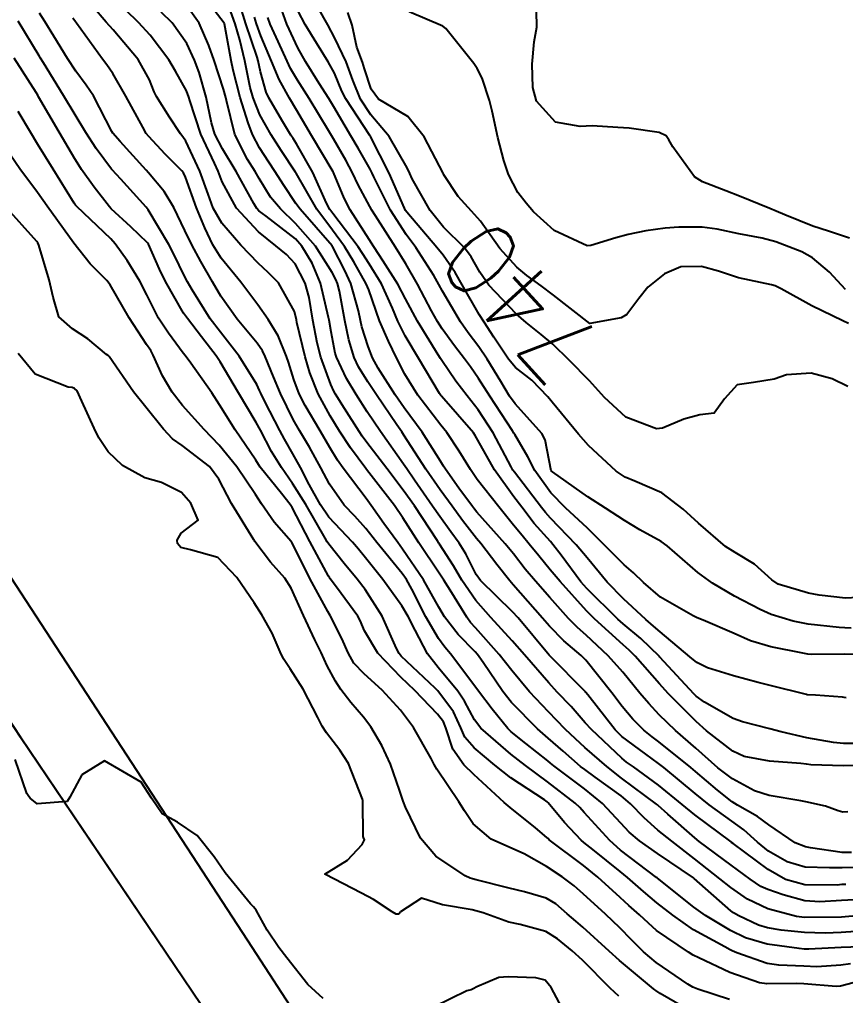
# Model space of a CAD drawing. Header units: metres. Extents: x 298520 to 308411, y 7433745 to 7450750.
# Drawn here: x 305306.9 to 305351.6, y 7436584.3 to 7436637.2 of the extents above; entities that cross this region are included whole.
import ezdxf
from ezdxf.enums import TextEntityAlignment as Align

# ---------------------------------------------------------------- set-up
doc = ezdxf.new("R2010")
doc.units = ezdxf.units.M
doc.header["$LTSCALE"] = 10
doc.linetypes.add('CONTINUO', pattern=[0])
for name, color, linetype in [('Cotas', 45, 'Continuous'), ('Curvas de Nivel 1m', 11, 'Continuous'), ('Curvas de Nivel 5m', 15, 'Continuous'), ('Eixo_Estaqueamento', 45, 'CONTINUO'), ('Linha Férrea', 251, 'TRACKS')]:
    doc.layers.add(name, color=color, linetype=linetype)
doc.styles.add('Style-STANDARD', font='STANDARD.shx')
doc.linetypes.add('TRACKS', pattern='A,0.15,[130,ltypeshp.shx,S=0.25,R=0,X=0,Y=0],0.15', length=0.3)

msp = doc.modelspace()

# ---------------------------------------------------------------- linework, layer by layer
at = {"layer": 'Curvas de Nivel 1m', "flags": 128}
for points, elevation in [([(305351.716, 7436594.251), (305351.43, 7436594.235), (305351.191, 7436594.304), (305350.507, 7436594.554), (305349.436, 7436594.798), (305349.162, 7436594.848), (305347.441, 7436595.139), (305346.654, 7436595.393), (305345.454, 7436596.036), (305344.675, 7436596.628), (305343.473, 7436597.691), (305342.377, 7436598.651), (305341.491, 7436599.508), (305340.938, 7436600.109), (305340.454, 7436600.676), (305339.52, 7436601.81), (305338.729, 7436602.698), (305337.544, 7436603.815), (305337.068, 7436604.237), (305336.59, 7436604.724), (305335.57, 7436605.867), (305334.795, 7436606.742), (305334.238, 7436607.399), (305333.598, 7436608.222), (305333.155, 7436608.764), (305331.62, 7436610.477), (305331.485, 7436610.645), (305331.379, 7436610.784), (305330.643, 7436611.789), (305329.93, 7436612.806), (305329.821, 7436612.974), (305329.657, 7436613.246), (305328.662, 7436614.82), (305327.693, 7436616.136), (305327.195, 7436616.835), (305326.28, 7436618.282), (305325.972, 7436618.848), (305325.729, 7436619.448), (305325.402, 7436620.517), (305325.327, 7436620.856), (305325.222, 7436621.387), (305324.797, 7436622.865), (305324.479, 7436623.569), (305323.811, 7436624.88), (305323.793, 7436624.904), (305322.054, 7436626.898), (305321.826, 7436627.197), (305321.147, 7436628.221), (305320.701, 7436628.917), (305320.364, 7436629.438), (305319.856, 7436630.217), (305319.473, 7436630.934), (305319.24, 7436631.568), (305318.808, 7436632.941), (305318.421, 7436634.432), (305318.315, 7436634.946), (305317.958, 7436636.935), (305317.955, 7436636.95), (305317.943, 7436636.974), (305316.421, 7436638.965)], 733), ([(305353.216, 7436596.772), (305351.465, 7436596.746), (305349.698, 7436596.799), (305349.465, 7436596.827), (305349.17, 7436596.869), (305347.467, 7436596.993), (305346.099, 7436597.24), (305345.472, 7436597.533), (305344.051, 7436598.634), (305343.488, 7436599.15), (305341.984, 7436600.655), (305341.511, 7436601.174), (305340.186, 7436602.68), (305339.86, 7436603.009), (305339.539, 7436603.295), (305337.986, 7436604.706), (305337.559, 7436605.131), (305336.129, 7436606.725), (305335.589, 7436607.363), (305334.973, 7436608.116), (305334.447, 7436608.747), (305334.071, 7436609.217), (305333.613, 7436609.786), (305332.81, 7436610.768), (305331.645, 7436612.247), (305331.277, 7436612.786), (305330.662, 7436613.794), (305329.989, 7436614.805), (305329.679, 7436615.196), (305328.431, 7436616.823), (305327.714, 7436617.964), (305327.271, 7436618.835), (305326.829, 7436619.742), (305326.346, 7436620.844), (305325.768, 7436622.524), (305325.628, 7436622.852), (305324.962, 7436624.039), (305324.459, 7436624.87), (305323.806, 7436625.759), (305322.962, 7436626.889), (305321.842, 7436628.846), (305321.823, 7436628.881), (305321.809, 7436628.901), (305321.022, 7436630.08), (305320.477, 7436630.921), (305319.879, 7436632.011), (305319.502, 7436632.934), (305319.353, 7436633.48), (305319.053, 7436634.939), (305318.795, 7436636.076), (305318.537, 7436636.944), (305317.959, 7436638.567)], 734), ([(305352.404, 7436589.499), (305351.372, 7436589.438), (305350.183, 7436589.37), (305349.372, 7436589.435), (305348.203, 7436589.754), (305347.377, 7436590.033), (305346.993, 7436590.21), (305346.421, 7436590.604), (305345.394, 7436591.358), (305343.664, 7436592.637), (305343.415, 7436592.845), (305341.958, 7436594.125), (305341.432, 7436594.591), (305341.396, 7436594.624), (305341.352, 7436594.661), (305339.454, 7436596.076), (305338.66, 7436596.698), (305337.473, 7436597.74), (305336.962, 7436598.202), (305336.402, 7436598.726), (305335.95, 7436599.195), (305335.492, 7436599.674), (305334.476, 7436600.75), (305333.52, 7436601.902), (305332.833, 7436602.767), (305331.547, 7436604.22), (305331.279, 7436604.513), (305331.072, 7436604.787), (305330.26, 7436606.113), (305329.825, 7436606.806), (305329.734, 7436606.958), (305329.587, 7436607.184), (305328.476, 7436608.821), (305327.616, 7436610.166), (305327.154, 7436610.835), (305325.652, 7436612.801), (305325.614, 7436612.851), (305324.772, 7436613.971), (305324.193, 7436614.872), (305323.685, 7436615.701), (305323.034, 7436616.887), (305322.582, 7436618.023), (305322.321, 7436618.894), (305321.878, 7436620.763), (305321.851, 7436620.899), (305321.75, 7436621.348), (305320.89, 7436622.913), (305320.328, 7436623.471), (305319.783, 7436623.974), (305318.846, 7436624.939), (305317.811, 7436626.131), (305317.351, 7436626.955), (305317.072, 7436627.716), (305316.628, 7436628.962), (305315.859, 7436630.586), (305315.701, 7436630.813), (305315.57, 7436630.974), (305314.988, 7436631.871), (305314.285, 7436632.994), (305314.154, 7436633.254), (305313.902, 7436633.901), (305313.283, 7436635.006), (305311.937, 7436636.606), (305311.551, 7436637.026), (305310.815, 7436637.901)], 729), ([(305351.897, 7436592.043), (305351.406, 7436592.046), (305349.678, 7436592.297), (305349.41, 7436592.354), (305348.863, 7436592.575), (305347.422, 7436593.546), (305346.819, 7436593.991), (305345.736, 7436594.615), (305345.436, 7436594.799), (305344.645, 7436595.428), (305343.46, 7436596.426), (305343.201, 7436596.643), (305341.477, 7436598.039), (305341.118, 7436598.304), (305340.656, 7436598.672), (305340.068, 7436599.26), (305339.496, 7436599.957), (305338.925, 7436600.696), (305337.529, 7436602.459), (305337.273, 7436602.714), (305336.33, 7436603.517), (305335.549, 7436604.314), (305335.176, 7436604.744), (305333.58, 7436606.55), (305333.402, 7436606.762), (305332.706, 7436607.655), (305331.829, 7436608.778), (305331.606, 7436609.057), (305330.853, 7436610.029), (305330.279, 7436610.8), (305329.636, 7436611.687), (305328.862, 7436612.818), (305327.671, 7436614.659), (305327.56, 7436614.831), (305327.293, 7436615.219), (305326.185, 7436616.845), (305325.71, 7436617.549), (305325.21, 7436618.349), (305324.971, 7436618.861), (305324.69, 7436619.824), (305324.475, 7436620.869), (305324.193, 7436622.447), (305324.075, 7436622.875), (305323.982, 7436623.084), (305323.779, 7436623.465), (305322.888, 7436624.889), (305321.811, 7436626.122), (305320.984, 7436626.913), (305320.454, 7436627.546), (305319.839, 7436628.561), (305319.618, 7436628.932), (305319.208, 7436629.578), (305318.523, 7436630.943), (305318.063, 7436632.776), (305318.025, 7436632.949), (305317.897, 7436633.405), (305317.401, 7436634.955), (305317.116, 7436635.767), (305316.595, 7436636.963), (305315.952, 7436637.855)], 732), ([(305351.882, 7436604.205), (305351.55, 7436604.213), (305351.23, 7436604.226), (305349.551, 7436604.417), (305348.751, 7436604.578), (305347.558, 7436604.943), (305346.96, 7436605.201), (305345.573, 7436605.934), (305344.374, 7436606.632), (305343.589, 7436607.209), (305341.923, 7436608.657), (305341.605, 7436608.889), (305340.452, 7436609.518), (305339.616, 7436610.025), (305338.587, 7436610.7), (305337.632, 7436611.321), (305335.713, 7436612.669), (305335.653, 7436612.719), (305335.326, 7436614.392), (305335.146, 7436614.738), (305333.697, 7436616.35), (305333.396, 7436616.763), (305332.913, 7436617.566), (305332.187, 7436618.775), (305331.729, 7436619.432), (305331.143, 7436620.195), (305330.727, 7436620.795), (305329.768, 7436622.46), (305329.569, 7436622.812), (305329.286, 7436623.307), (305328.315, 7436624.825), (305327.803, 7436625.527), (305326.941, 7436626.839), (305326.049, 7436628.639), (305325.954, 7436628.849), (305325.845, 7436629.059), (305325.19, 7436630.194), (305324.801, 7436630.866), (305323.886, 7436632.432), (305323.608, 7436632.883), (305323.089, 7436633.7), (305322.339, 7436634.896), (305321.924, 7436635.638), (305321.332, 7436636.909), (305320.968, 7436637.93)], 738), ([(305352.129, 7436587.759), (305351.355, 7436587.717), (305350.484, 7436587.683), (305349.354, 7436587.709), (305348.099, 7436587.839), (305347.357, 7436587.96), (305346.871, 7436588.111), (305345.808, 7436588.613), (305345.516, 7436588.769), (305345.366, 7436588.88), (305343.396, 7436590.64), (305343.35, 7436590.674), (305341.403, 7436591.993), (305340.43, 7436592.675), (305339.875, 7436593.141), (305339.422, 7436593.643), (305338.42, 7436594.7), (305337.445, 7436595.491), (305335.79, 7436596.735), (305335.611, 7436596.885), (305335.466, 7436597.005), (305334.28, 7436597.947), (305333.481, 7436598.581), (305333.295, 7436598.762), (305332.457, 7436599.807), (305331.712, 7436600.778), (305331.507, 7436601.054), (305330.192, 7436602.8), (305329.892, 7436603.16), (305329.541, 7436603.635), (305328.861, 7436604.817), (305328.097, 7436606.303), (305327.812, 7436606.828), (305327.586, 7436607.157), (305326.211, 7436608.844), (305325.61, 7436609.597), (305325.015, 7436610.258), (305324.429, 7436610.868), (305323.64, 7436612.007), (305323.178, 7436612.885), (305322.556, 7436614), (305322.022, 7436614.897), (305321.682, 7436615.498), (305320.987, 7436616.911), (305320.616, 7436617.82), (305320.169, 7436618.923), (305320.023, 7436619.223), (305319.73, 7436619.628), (305318.64, 7436620.941), (305317.761, 7436622.185), (305317.31, 7436622.955), (305316.678, 7436624.067), (305316.186, 7436624.966), (305315.805, 7436625.743), (305315.211, 7436626.979), (305314.689, 7436627.844), (305313.842, 7436628.863), (305313.715, 7436629.001), (305312.316, 7436630.558), (305311.911, 7436631.02), (305311.864, 7436631.095), (305310.858, 7436633.036), (305310.476, 7436633.618), (305309.906, 7436634.379), (305309.457, 7436635.055), (305308.719, 7436636.274), (305308.232, 7436637.067), (305307.947, 7436637.517)], 727), ([(305353.189, 7436588.697), (305351.363, 7436588.54), (305349.363, 7436588.529), (305348.926, 7436588.574), (305347.367, 7436588.999), (305346.278, 7436589.512), (305345.378, 7436590.141), (305344.775, 7436590.626), (305343.399, 7436591.709), (305342.184, 7436592.652), (305341.419, 7436593.253), (305340.673, 7436593.919), (305339.936, 7436594.682), (305339.439, 7436595.111), (305338.025, 7436596.134), (305337.46, 7436596.535), (305337.234, 7436596.713), (305336.287, 7436597.544), (305335.478, 7436598.238), (305334.91, 7436598.746), (305333.497, 7436600.176), (305333.025, 7436600.765), (305331.964, 7436602.338), (305331.653, 7436602.779), (305331.534, 7436602.918), (305330.612, 7436603.863), (305329.87, 7436604.805), (305329.561, 7436605.33), (305328.73, 7436606.819), (305327.599, 7436608.475), (305327.336, 7436608.833), (305326.592, 7436609.861), (305325.904, 7436610.847), (305325.628, 7436611.221), (305324.386, 7436612.869), (305324.083, 7436613.299), (305323.664, 7436613.985), (305323.14, 7436614.885), (305322.319, 7436616.269), (305321.995, 7436616.897), (305321.711, 7436617.666), (305321.417, 7436618.602), (305321.32, 7436618.906), (305320.86, 7436620.039), (305320.318, 7436620.921), (305319.755, 7436621.716), (305318.849, 7436622.939), (305317.786, 7436624.247), (305317.333, 7436624.955), (305316.89, 7436625.876), (305316.435, 7436626.964), (305315.839, 7436628.625), (305315.735, 7436628.865), (305315.644, 7436628.973), (305314.748, 7436629.883), (305313.861, 7436630.825), (305313.724, 7436631.001), (305313.53, 7436631.341), (305312.62, 7436633.013), (305311.905, 7436634.248), (305311.592, 7436634.707), (305311.356, 7436635.028), (305309.942, 7436636.974), (305309.89, 7436637.051), (305309.753, 7436637.244)], 728), ([(305352.68, 7436591.241), (305351.393, 7436591.212), (305350.723, 7436591.22), (305349.393, 7436591.253), (305348.43, 7436591.547), (305347.406, 7436592.126), (305346.813, 7436592.599), (305346.077, 7436593.268), (305345.424, 7436593.744), (305344.196, 7436594.632), (305343.442, 7436595.246), (305341.737, 7436596.657), (305341.465, 7436596.872), (305340.42, 7436597.623), (305339.479, 7436598.325), (305339.103, 7436598.694), (305337.622, 7436600.588), (305337.529, 7436600.71), (305337.503, 7436600.742), (305335.533, 7436602.74), (305333.863, 7436604.757), (305333.558, 7436605.087), (305331.814, 7436606.778), (305331.586, 7436607.1), (305331.028, 7436608.219), (305330.671, 7436608.794), (305330.216, 7436609.408), (305329.617, 7436610.239), (305329.22, 7436610.814), (305328.246, 7436612.222), (305327.831, 7436612.828), (305327.655, 7436613.081), (305326.406, 7436614.843), (305325.689, 7436615.915), (305325.079, 7436616.859), (305324.564, 7436617.72), (305324.019, 7436618.876), (305323.949, 7436619.1), (305323.737, 7436620.244), (305323.619, 7436620.881), (305323.596, 7436621.031), (305323.155, 7436622.886), (305322.705, 7436623.97), (305322.15, 7436624.896), (305321.799, 7436625.288), (305320.219, 7436626.521), (305319.821, 7436626.812), (305319.711, 7436626.931), (305319.552, 7436627.206), (305318.587, 7436628.943), (305317.855, 7436630.156), (305317.442, 7436630.954), (305317.252, 7436631.576), (305316.969, 7436632.959), (305316.579, 7436634.291), (305316.336, 7436634.966), (305315.926, 7436635.874), (305315.118, 7436636.982), (305314.527, 7436637.57)], 731), ([(305351.618, 7436600.423), (305351.502, 7436600.441), (305351.413, 7436600.453), (305349.963, 7436600.563), (305349.503, 7436600.595), (305349.475, 7436600.598), (305347.51, 7436601.086), (305346.854, 7436601.258), (305345.518, 7436601.624), (305344.112, 7436602.046), (305343.529, 7436602.347), (305343.144, 7436602.644), (305341.546, 7436603.994), (305341.185, 7436604.302), (305340.771, 7436604.672), (305339.569, 7436605.786), (305338.684, 7436606.699), (305337.596, 7436608.014), (305337.005, 7436608.716), (305335.617, 7436610.163), (305335.346, 7436610.46), (305335.127, 7436610.737), (305333.651, 7436612.65), (305333.576, 7436612.761), (305333.475, 7436612.941), (305332.502, 7436614.772), (305331.691, 7436616.018), (305331.089, 7436616.789), (305330.489, 7436617.577), (305329.722, 7436618.699), (305329.652, 7436618.811), (305329.526, 7436619.011), (305328.409, 7436620.823), (305327.761, 7436622.038), (305327.336, 7436622.834), (305326.554, 7436624.074), (305326.049, 7436624.847), (305325.799, 7436625.244), (305324.768, 7436626.866), (305324.442, 7436627.484), (305323.86, 7436628.88), (305323.843, 7436628.911), (305322.663, 7436630.892), (305321.883, 7436632.232), (305321.469, 7436632.906), (305320.91, 7436633.922), (305320.494, 7436634.921), (305319.933, 7436636.284), (305319.683, 7436636.933), (305319.578, 7436637.302)], 736), ([(305353.307, 7436602.75), (305351.535, 7436602.781), (305349.739, 7436602.771), (305349.535, 7436602.785), (305349.271, 7436602.837), (305347.539, 7436603.181), (305346.443, 7436603.507), (305345.546, 7436603.905), (305343.866, 7436604.637), (305343.555, 7436604.766), (305343.327, 7436604.872), (305341.571, 7436605.884), (305340.637, 7436606.674), (305340.095, 7436607.189), (305339.592, 7436607.629), (305338.529, 7436608.701), (305337.612, 7436609.614), (305336.426, 7436610.722), (305335.635, 7436611.526), (305334.768, 7436612.743), (305334.389, 7436613.478), (305333.672, 7436614.691), (305333.628, 7436614.76), (305333.544, 7436614.892), (305332.322, 7436616.774), (305331.712, 7436617.717), (305331.278, 7436618.346), (305330.948, 7436618.792), (305330.418, 7436619.488), (305329.739, 7436620.416), (305329.491, 7436620.813), (305329.174, 7436621.394), (305328.416, 7436622.824), (305327.784, 7436623.927), (305327.22, 7436624.836), (305326.131, 7436626.535), (305325.931, 7436626.849), (305325.825, 7436627.033), (305325.198, 7436628.221), (305324.883, 7436628.864), (305324.523, 7436629.543), (305323.861, 7436630.697), (305323.755, 7436630.881), (305323.593, 7436631.156), (305322.549, 7436632.893), (305321.903, 7436633.884), (305321.524, 7436634.521), (305321.343, 7436634.909), (305320.858, 7436635.987), (305320.432, 7436636.923), (305320.309, 7436637.287)], 737), ([(305352.252, 7436605.854), (305351.572, 7436605.83), (305350.152, 7436605.984), (305349.576, 7436606.093), (305347.942, 7436606.586), (305347.585, 7436606.809), (305346.649, 7436607.66), (305345.6, 7436608.289), (305345.086, 7436608.625), (305343.615, 7436609.887), (305342.789, 7436610.648), (305341.636, 7436611.53), (305340.168, 7436612.16), (305339.648, 7436612.383), (305339.169, 7436612.695), (305337.667, 7436614.092), (305337.118, 7436614.716), (305335.699, 7436616.436), (305335.459, 7436616.734), (305334.593, 7436617.628), (305333.719, 7436618.32), (305333.334, 7436618.764), (305332.538, 7436619.969), (305332.012, 7436620.777), (305331.749, 7436621.188), (305330.83, 7436622.794), (305330.443, 7436623.463), (305329.789, 7436624.395), (305329.46, 7436624.813), (305327.822, 7436626.741), (305327.758, 7436626.831), (305327.697, 7436626.958), (305326.875, 7436628.84), (305325.863, 7436630.827), (305325.856, 7436630.843), (305325.832, 7436630.882), (305324.531, 7436632.87), (305324.32, 7436633.297), (305323.907, 7436634.268), (305323.564, 7436634.883), (305322.951, 7436635.867), (305322.32, 7436636.896), (305321.95, 7436637.628)], 739), ([(305351.745, 7436620.697), (305351.441, 7436620.851), (305349.759, 7436621.664), (305348.094, 7436622.587), (305347.774, 7436622.742), (305347.569, 7436622.798), (305345.779, 7436623.178), (305344.698, 7436623.542), (305343.784, 7436623.793), (305342.669, 7436623.766), (305341.78, 7436623.396), (305340.876, 7436622.673), (305340.384, 7436622.06), (305339.75, 7436621.193), (305339.43, 7436621.011), (305337.743, 7436620.71), (305335.765, 7436622.23), (305335.103, 7436622.74), (305334.334, 7436623.307), (305333.783, 7436623.745), (305332.873, 7436624.769), (305331.815, 7436626.244), (305331.336, 7436626.787), (305330.613, 7436627.58), (305329.842, 7436628.764), (305329.82, 7436628.81), (305329.801, 7436628.853), (305328.775, 7436630.821), (305327.879, 7436631.909), (305326.305, 7436632.846), (305325.898, 7436633.395), (305325.546, 7436634.492), (305325.422, 7436634.857), (305325.124, 7436635.663), (305324.871, 7436636.866), (305324.628, 7436637.548)], 741), ([(305351.579, 7436622.543), (305350.716, 7436623.49), (305349.79, 7436624.261), (305349.213, 7436624.576), (305347.801, 7436625.129), (305347.075, 7436625.326), (305345.807, 7436625.556), (305344.63, 7436625.809), (305343.812, 7436625.928), (305342.55, 7436625.915), (305341.811, 7436625.869), (305340.765, 7436625.719), (305339.805, 7436625.517), (305339.152, 7436625.348), (305337.796, 7436624.924), (305337.6, 7436624.907), (305335.808, 7436625.735), (305334.697, 7436626.747), (305334.297, 7436627.222), (305333.833, 7436627.807), (305333.336, 7436628.765), (305333.091, 7436629.527), (305332.76, 7436630.771), (305332.446, 7436632.213), (305332.315, 7436632.776), (305331.905, 7436633.984), (305331.645, 7436634.518), (305331.464, 7436634.787), (305329.941, 7436636.688), (305329.777, 7436636.812), (305327.951, 7436637.591)], 742), ([(305351.805, 7436625.318), (305350.665, 7436625.703), (305349.814, 7436625.98), (305348.294, 7436626.585), (305347.825, 7436626.782), (305347.49, 7436626.93), (305345.833, 7436627.608), (305345.106, 7436627.892), (305343.84, 7436628.382), (305343.41, 7436628.644), (305342.236, 7436630.28), (305342.012, 7436630.659), (305341.866, 7436630.86), (305341.485, 7436631.049), (305339.872, 7436631.286), (305339.256, 7436631.312), (305337.873, 7436631.411), (305337.219, 7436631.37), (305335.876, 7436631.607), (305334.851, 7436632.746), (305334.645, 7436633.494), (305334.623, 7436634.749), (305334.726, 7436635.953), (305334.872, 7436636.746), (305334.847, 7436637.642)], 743), ([(305352.91, 7436586.962), (305351.346, 7436586.892), (305349.595, 7436586.816), (305349.345, 7436586.817), (305349.077, 7436586.842), (305347.348, 7436587.071), (305346.171, 7436587.427), (305345.355, 7436587.82), (305343.998, 7436588.634), (305343.367, 7436589.088), (305341.399, 7436590.66), (305341.383, 7436590.673), (305341.344, 7436590.7), (305339.405, 7436592.176), (305338.817, 7436592.696), (305337.428, 7436594.209), (305337.195, 7436594.478), (305336.94, 7436594.717), (305335.45, 7436595.873), (305334.263, 7436596.752), (305333.469, 7436597.368), (305331.833, 7436598.777), (305331.487, 7436599.235), (305330.958, 7436600.249), (305330.595, 7436600.794), (305329.522, 7436602.072), (305328.951, 7436602.816), (305328.278, 7436604.09), (305327.905, 7436604.826), (305327.562, 7436605.408), (305326.535, 7436606.84), (305325.595, 7436608.016), (305325.213, 7436608.47), (305324.887, 7436608.861), (305324.261, 7436609.522), (305323.616, 7436610.216), (305323.153, 7436610.885), (305322.544, 7436611.986), (305322.077, 7436612.896), (305321.66, 7436613.649), (305321.201, 7436614.44), (305320.948, 7436614.911), (305320.14, 7436616.48), (305319.92, 7436616.927), (305319.853, 7436617.076), (305319.708, 7436617.394), (305318.754, 7436618.94), (305317.736, 7436620.237), (305317.183, 7436620.956), (305316.199, 7436622.533), (305315.948, 7436622.968), (305315.776, 7436623.302), (305315.235, 7436624.426), (305314.948, 7436624.983), (305313.821, 7436626.854), (305313.713, 7436627.001), (305312.338, 7436628.515), (305311.88, 7436629.02), (305311.843, 7436629.065), (305311.004, 7436630.183), (305310.453, 7436631.041), (305309.877, 7436632.011), (305309.239, 7436633.057), (305308.15, 7436634.828), (305308, 7436635.069), (305307.915, 7436635.211), (305306.778, 7436637.082)], 726), ([(305352.69, 7436585.158), (305351.317, 7436584.81), (305351.07, 7436584.791), (305349.318, 7436584.94), (305348.94, 7436584.952), (305347.318, 7436584.933), (305346.923, 7436584.992), (305345.327, 7436585.54), (305343.64, 7436586.335), (305343.341, 7436586.492), (305343.08, 7436586.643), (305341.355, 7436587.82), (305340.909, 7436588.217), (305340.428, 7436588.674), (305339.854, 7436589.169), (305339.372, 7436589.601), (305338.179, 7436590.702), (305337.392, 7436591.343), (305335.545, 7436592.738), (305335.476, 7436592.801), (305335.414, 7436592.863), (305334.79, 7436593.376), (305333.43, 7436594.476), (305333.104, 7436594.763), (305331.455, 7436596.279), (305330.919, 7436596.788), (305330.313, 7436597.639), (305329.94, 7436598.803), (305329.81, 7436599.129), (305329.49, 7436599.543), (305328.269, 7436600.822), (305327.514, 7436601.542), (305326.267, 7436602.843), (305325.545, 7436604.056), (305325.311, 7436604.614), (305325.169, 7436604.856), (305324.023, 7436606.427), (305323.684, 7436606.878), (305323.638, 7436606.934), (305323.584, 7436607.018), (305322.575, 7436608.89), (305321.621, 7436610.732), (305321.558, 7436610.837), (305321.509, 7436610.902), (305321.039, 7436611.501), (305319.893, 7436612.926), (305319.795, 7436613.069), (305319.657, 7436613.299), (305318.531, 7436614.941), (305317.693, 7436616.289), (305317.266, 7436616.954), (305316.131, 7436618.553), (305315.824, 7436618.969), (305315.724, 7436619.102), (305314.925, 7436620.172), (305314.391, 7436620.99), (305313.762, 7436622.247), (305313.374, 7436623.004), (305312.682, 7436624.113), (305312.036, 7436625.018), (305311.797, 7436625.287), (305309.957, 7436627.048), (305309.893, 7436627.118), (305309.825, 7436627.223), (305308.682, 7436629.062), (305307.856, 7436630.407), (305307.449, 7436631.074), (305306.782, 7436632.178)], 724), ([(305345.307, 7436584.074), (305343.582, 7436584.637), (305343.315, 7436584.753), (305343.052, 7436584.907), (305341.334, 7436586.094), (305340.642, 7436586.671), (305339.99, 7436587.321), (305339.356, 7436587.963), (305338.578, 7436588.698), (305337.374, 7436589.813), (305336.893, 7436590.232), (305336.244, 7436590.727), (305335.391, 7436591.296), (305334.183, 7436591.971), (305333.406, 7436592.308), (305332.396, 7436592.77), (305331.421, 7436593.601), (305330.947, 7436594.306), (305330.649, 7436594.792), (305329.459, 7436596.553), (305329.309, 7436596.812), (305329.143, 7436597.136), (305328.184, 7436598.823), (305327.492, 7436599.762), (305326.502, 7436600.84), (305325.516, 7436601.72), (305324.963, 7436602.297), (305324.658, 7436602.863), (305324.318, 7436603.645), (305323.681, 7436604.878), (305323.556, 7436605.105), (305322.586, 7436606.89), (305321.602, 7436608.848), (305321.581, 7436608.879), (305321.563, 7436608.901), (305320.641, 7436609.942), (305319.966, 7436610.925), (305319.631, 7436611.447), (305318.618, 7436612.94), (305317.664, 7436614.106), (305316.857, 7436614.958), (305315.692, 7436616.268), (305315.132, 7436616.979), (305314.596, 7436617.871), (305314.103, 7436618.994), (305313.964, 7436619.235), (305313.729, 7436619.561), (305312.805, 7436621.009), (305311.769, 7436622.791), (305311.592, 7436623.023), (305310.688, 7436623.942), (305309.793, 7436625.05), (305308.366, 7436627.065), (305307.83, 7436627.802), (305306.882, 7436629.08), (305305.858, 7436630.569)], 723), ([(305343.301, 7436583.404), (305341.553, 7436584.415), (305341.312, 7436584.577), (305341.26, 7436584.609), (305341.192, 7436584.662), (305339.336, 7436586.201), (305338.787, 7436586.696), (305337.356, 7436588.006), (305336.975, 7436588.332), (305336.513, 7436588.723), (305335.892, 7436589.256), (305335.371, 7436589.574), (305334.207, 7436589.92), (305333.376, 7436590.108), (305331.589, 7436590.57), (305331.381, 7436590.623), (305331.259, 7436590.659), (305330.984, 7436590.786), (305329.399, 7436591.852), (305328.573, 7436592.818), (305327.751, 7436594.506), (305327.634, 7436594.828), (305327.442, 7436595.425), (305326.945, 7436596.835), (305326.473, 7436597.84), (305325.888, 7436598.846), (305325.488, 7436599.37), (305324.803, 7436600.168), (305324.264, 7436600.869), (305323.963, 7436601.327), (305323.522, 7436602.161), (305323.189, 7436602.883), (305322.857, 7436603.57), (305322.235, 7436604.893), (305321.575, 7436606.357), (305321.223, 7436606.905), (305320.456, 7436607.781), (305319.603, 7436608.901), (305319.582, 7436608.93), (305319.543, 7436608.991), (305318.341, 7436610.943), (305317.643, 7436612.268), (305317.142, 7436612.955), (305315.664, 7436614.102), (305315.148, 7436614.458), (305314.653, 7436614.985), (305313.691, 7436616.173), (305313.036, 7436617.007), (305311.722, 7436618.909), (305311.662, 7436618.96), (305311.569, 7436619.022), (305310.559, 7436619.865), (305309.737, 7436620.41), (305308.993, 7436621.057), (305308.684, 7436622.136), (305308.468, 7436623.063), (305307.909, 7436624.952), (305307.848, 7436625.069), (305307.794, 7436625.145), (305306.042, 7436627.088)], 722), ([(305339.309, 7436584.261), (305338.848, 7436584.695), (305337.335, 7436586.21), (305336.786, 7436586.718), (305335.991, 7436587.372), (305335.353, 7436587.758), (305333.971, 7436588.139), (305333.358, 7436588.271), (305331.969, 7436588.774), (305331.364, 7436588.937), (305329.767, 7436589.204), (305329.368, 7436589.334), (305328.62, 7436589.568), (305327.487, 7436588.829), (305327.43, 7436588.761), (305327.362, 7436588.712), (305327.244, 7436588.714), (305327.043, 7436588.835), (305326.018, 7436589.499), (305325.373, 7436589.849), (305323.383, 7436590.88), (305324.623, 7436591.639), (305325.407, 7436592.473), (305325.535, 7436592.734), (305325.483, 7436592.859), (305325.469, 7436592.915), (305325.444, 7436594.85), (305325.434, 7436594.929), (305324.67, 7436596.862), (305324.197, 7436597.596), (305323.479, 7436598.525), (305323.254, 7436598.882), (305323.012, 7436599.361), (305322.214, 7436600.893), (305321.519, 7436601.994), (305321.152, 7436602.531), (305320.973, 7436602.908), (305320.547, 7436603.919), (305319.987, 7436604.923), (305319.563, 7436605.572), (305318.621, 7436606.94), (305317.594, 7436608.025), (305316.121, 7436608.441), (305315.599, 7436608.566), (305315.413, 7436608.785), (305315.391, 7436608.973), (305315.607, 7436609.345), (305316.529, 7436610.046), (305316.132, 7436610.965), (305315.632, 7436611.55), (305314.543, 7436612.082), (305313.643, 7436612.337), (305312.442, 7436613.012), (305311.66, 7436613.751), (305311.157, 7436614.517), (305310.897, 7436615.032), (305310.236, 7436616.501), (305309.974, 7436617.046), (305309.837, 7436617.181), (305309.705, 7436617.23), (305309.498, 7436617.259), (305307.712, 7436617.962), (305306.786, 7436619.079)], 721)]:
    msp.add_lwpolyline(points, dxfattribs=dict(at, elevation=elevation))
at = {"layer": 'Curvas de Nivel 5m', "flags": 128}
for points, elevation in [([(305351.602, 7436590.316), (305351.381, 7436590.306), (305351.122, 7436590.285), (305349.38, 7436590.291), (305348.327, 7436590.581), (305347.391, 7436591.122), (305345.495, 7436592.535), (305345.413, 7436592.595), (305345.382, 7436592.62), (305343.427, 7436594.093), (305342.744, 7436594.647), (305341.448, 7436595.695), (305340.094, 7436596.681), (305339.721, 7436596.941), (305339.467, 7436597.147), (305337.822, 7436598.707), (305337.487, 7436599.074), (305336.723, 7436599.949), (305335.974, 7436600.733), (305335.51, 7436601.228), (305334.198, 7436602.753), (305333.541, 7436603.519), (305332.387, 7436604.772), (305331.567, 7436605.693), (305330.812, 7436606.792), (305330.361, 7436607.568), (305329.602, 7436608.751), (305329.562, 7436608.81), (305329.486, 7436608.929), (305328.241, 7436610.824), (305327.636, 7436611.675), (305326.747, 7436612.839), (305325.667, 7436614.254), (305325.416, 7436614.599), (305325.246, 7436614.856), (305324.461, 7436616.099), (305323.967, 7436616.876), (305323.872, 7436617.045), (305323.708, 7436617.405), (305323.171, 7436618.886), (305322.969, 7436619.649), (305322.743, 7436620.89), (305322.536, 7436622.118), (305322.324, 7436622.894), (305321.783, 7436623.926), (305321.324, 7436624.443), (305320.739, 7436624.916), (305319.804, 7436625.666), (305318.609, 7436626.942), (305317.837, 7436628.374), (305317.619, 7436628.952), (305317.419, 7436629.382), (305316.677, 7436630.962), (305316.08, 7436632.778), (305316.028, 7436632.969), (305315.896, 7436633.299), (305315.299, 7436634.371), (305314.938, 7436634.985), (305313.933, 7436636.328), (305313.305, 7436637.006), (305311.956, 7436638.34)], 730), ([(305352.056, 7436597.955), (305351.477, 7436597.959), (305350.927, 7436597.998), (305349.48, 7436598.257), (305348.094, 7436598.584), (305347.484, 7436598.747), (305346.003, 7436599.127), (305345.49, 7436599.313), (305343.947, 7436600.187), (305343.502, 7436600.513), (305343.368, 7436600.641), (305341.532, 7436602.629), (305341.505, 7436602.66), (305340.5, 7436603.633), (305339.55, 7436604.431), (305339.258, 7436604.693), (305337.577, 7436606.339), (305337.245, 7436606.713), (305336.178, 7436608.144), (305335.741, 7436608.729), (305335.604, 7436608.887), (305334.73, 7436609.859), (305334.053, 7436610.754), (305333.631, 7436611.309), (305332.576, 7436612.771), (305331.669, 7436614.389), (305331.533, 7436614.643), (305331.431, 7436614.784), (305329.702, 7436616.764), (305329.667, 7436616.81), (305329.607, 7436616.907), (305328.46, 7436618.823), (305327.735, 7436620.042), (305327.335, 7436620.834), (305327.053, 7436621.538), (305326.456, 7436622.843), (305325.784, 7436623.929), (305325.429, 7436624.495), (305325.188, 7436624.859), (305323.82, 7436626.67), (305323.667, 7436626.882), (305323.487, 7436627.223), (305322.736, 7436628.891), (305321.858, 7436630.43), (305321.674, 7436630.716), (305321.553, 7436630.905), (305321.066, 7436631.721), (305320.354, 7436632.923), (305320.208, 7436633.237), (305319.907, 7436634.328), (305319.775, 7436634.931), (305319.722, 7436635.126), (305319.113, 7436636.938), (305318.735, 7436638.162)], 735), ([(305351.71, 7436617.288), (305350.867, 7436617.705), (305349.717, 7436618.012), (305348.38, 7436617.92), (305347.714, 7436617.678), (305346.605, 7436617.5), (305345.711, 7436617.38), (305345.024, 7436616.627), (305344.47, 7436615.853), (305343.69, 7436615.755), (305342.823, 7436615.511), (305341.678, 7436615.028), (305341.348, 7436614.995), (305339.687, 7436615.63), (305338.536, 7436616.702), (305337.712, 7436617.598), (305336.612, 7436618.721), (305335.731, 7436619.58), (305335.108, 7436620.111), (305334.289, 7436620.752), (305333.75, 7436621.228), (305332.277, 7436622.775), (305331.78, 7436623.488), (305331.317, 7436624.316), (305330.956, 7436624.793), (305329.81, 7436625.929), (305329.099, 7436626.817), (305328.121, 7436628.546), (305327.989, 7436628.829), (305327.846, 7436629.143), (305326.867, 7436630.84), (305325.88, 7436632.001), (305325.313, 7436632.859), (305324.915, 7436633.877), (305324.543, 7436634.871), (305323.932, 7436636.157), (305323.546, 7436636.884), (305323.032, 7436637.809)], 740), ([(305351.86, 7436586.01), (305351.334, 7436585.949), (305350.037, 7436585.855), (305349.333, 7436585.883), (305347.97, 7436585.947), (305347.335, 7436586.041), (305345.706, 7436586.615), (305345.443, 7436586.718), (305345.344, 7436586.77), (305345.041, 7436586.928), (305343.355, 7436587.863), (305342.224, 7436588.651), (305341.37, 7436589.325), (305340.637, 7436589.933), (305339.785, 7436590.684), (305339.388, 7436591.019), (305337.904, 7436592.206), (305337.411, 7436592.594), (305337.277, 7436592.712), (305336.364, 7436593.667), (305335.49, 7436594.739), (305335.434, 7436594.792), (305335.284, 7436594.893), (305333.453, 7436596.095), (305332.588, 7436596.769), (305331.472, 7436597.709), (305330.977, 7436598.286), (305330.76, 7436598.791), (305330.356, 7436599.661), (305329.513, 7436600.81), (305329.361, 7436600.955), (305327.531, 7436602.688), (305327.407, 7436602.831), (305327.271, 7436603.097), (305326.492, 7436604.841), (305325.575, 7436606.293), (305325.136, 7436606.857), (305324.432, 7436607.708), (305323.602, 7436608.745), (305323.519, 7436608.881), (305323.407, 7436609.079), (305322.361, 7436610.893), (305321.64, 7436612.041), (305321.04, 7436612.909), (305320.508, 7436613.764), (305319.902, 7436614.927), (305319.679, 7436615.334), (305318.725, 7436616.94), (305317.72, 7436618.629), (305317.507, 7436618.952), (305316.719, 7436619.974), (305315.946, 7436620.968), (305315.747, 7436621.266), (305314.757, 7436622.985), (305314.431, 7436623.642), (305313.841, 7436624.999), (305313.794, 7436625.073), (305312.879, 7436625.938), (305311.821, 7436626.92), (305311.728, 7436627.021), (305310.895, 7436628.095), (305310.224, 7436629.044), (305310.071, 7436629.272), (305309.849, 7436629.628), (305309.01, 7436631.059), (305307.892, 7436632.989), (305307.844, 7436633.07), (305307.757, 7436633.208), (305306.569, 7436635.083)], 725), ([(305323.305, 7436584.133), (305322.466, 7436584.888), (305321.334, 7436586.337), (305320.894, 7436586.907), (305320.272, 7436587.836), (305319.667, 7436588.925), (305319.532, 7436589.095), (305319.366, 7436589.268), (305317.994, 7436590.944), (305317.396, 7436591.811), (305316.482, 7436592.959), (305315.42, 7436593.686), (305314.587, 7436594.145), (305314.007, 7436594.991), (305313.446, 7436595.85), (305311.463, 7436597.02), (305310.24, 7436596.25), (305309.576, 7436595.048), (305309.431, 7436594.813), (305307.81, 7436594.685), (305307.432, 7436594.997), (305307.366, 7436595.071), (305307.258, 7436595.249), (305306.618, 7436597.078)], 720), ([(305336.228, 7436583.652), (305335.653, 7436584.735), (305335.319, 7436585.131), (305334.81, 7436585.256), (305333.321, 7436585.305), (305332.817, 7436585.269), (305331.619, 7436584.777), (305331.428, 7436584.662), (305331.311, 7436584.613), (305331.082, 7436584.555), (305329.302, 7436583.684)], 720)]:
    msp.add_lwpolyline(points, dxfattribs=dict(at, elevation=elevation))
at = {"layer": 'Eixo_Estaqueamento'}
msp.add_lwpolyline([(305122.016, 7437018.504), (305130.697, 7436996.497), (305141.501, 7436969.136), (305153.942, 7436937.689), (305166.792, 7436904.686), (305177.384, 7436877.752), (305193.173, 7436837.83), (305201.607, 7436815.682), (305215.533, 7436780.472), (305225.106, 7436755.865), (305233.952, 7436734.393), (305243.781, 7436710.837), (305254.713, 7436687.725), (305263.888, 7436668.981), (305277.818, 7436644.307), (305293.244, 7436619.058), (305306.914, 7436598.296), (305322.726, 7436574.869), (305338.344, 7436551.44), (305351.225, 7436532.173)], dxfattribs=at)
at = {"layer": 'Linha Férrea', "flags": 128}
msp.add_lwpolyline([(307827.162, 7434249.95), (307821.558, 7434258.806), (307819.524, 7434262.43), (307816.304, 7434268.219), (307813.681, 7434272.301), (307811.637, 7434275.461), (307798.221, 7434296.136), (307773.738, 7434334.032), (307761.734, 7434352.011), (307752.472, 7434367.888), (307735.134, 7434393.38), (307710.738, 7434431.015), (307694.807, 7434455.28), (307677.699, 7434482.208), (307665.381, 7434501.663), (307643.884, 7434534.842), (307627.559, 7434562.543), (307613.51, 7434586.874), (307596.955, 7434617.47), (307576.402, 7434659.978), (307564.169, 7434687.319), (307541.059, 7434734.946), (307530.172, 7434758.545), (307516.917, 7434785.92), (307501.763, 7434817.247), (307481.679, 7434859.302), (307459.201, 7434904.199), (307442.79, 7434936.268), (307425.275, 7434968.915), (307411.694, 7434992.242), (307402.565, 7435007.679), (307388.848, 7435028.501), (307366.947, 7435058.298), (307352.497, 7435076.75), (307335.708, 7435095.815), (307323.737, 7435108.404), (307304.876, 7435127.211), (307280.641, 7435149.596), (307260.895, 7435166.247), (307239.502, 7435183.006), (307222.59, 7435195.397), (307206.912, 7435206.431), (307191.542, 7435216.923), (307180.978, 7435223.581), (307147.083, 7435245.035), (307110.179, 7435267.866), (307071.327, 7435292.081), (307013.035, 7435328.917), (306934.22, 7435378.293), (306890.853, 7435406.012), (306860.761, 7435425.266), (306830.445, 7435444.172), (306783.165, 7435474.002), (306743.292, 7435499.125), (306730.646, 7435506.804), (306700.006, 7435524.558), (306649.968, 7435556.158), (306620.536, 7435574.685), (306585.884, 7435596.365), (306549.21, 7435619.443), (306511.464, 7435642.992), (306481.3, 7435662.066), (306449.914, 7435681.79), (306417.31, 7435702.158), (306386.499, 7435720.658), (306359.57, 7435735.78), (306332.265, 7435749.95), (306295.736, 7435767.254), (306254.914, 7435784.832), (306234.551, 7435793.029), (306198.8, 7435806.042), (306177.427, 7435813.736), (306139.201, 7435826.142), (306101.034, 7435838.043), (306051.969, 7435853.031), (306008.186, 7435866.647), (306003.579, 7435868.042), (305974.115, 7435878.736), (305939.654, 7435889.448), (305902.227, 7435900.737), (305881.18, 7435906.223), (305868.578, 7435910.192), (305845.541, 7435919.118), (305815.171, 7435933.297), (305786.711, 7435949.033), (305760.876, 7435966.424), (305735.18, 7435986.894), (305723.755, 7435997.052), (305696.097, 7436025.188), (305678.2, 7436047.897), (305661.02, 7436071.863), (305645.017, 7436096.315), (305622.371, 7436129.703), (305596.142, 7436168.749), (305576.091, 7436198.746), (305559.429, 7436223.15), (305539.44, 7436252.716), (305521.42, 7436279.841), (305512.691, 7436292.824), (305499.486, 7436312.983), (305480.027, 7436341.606), (305460.301, 7436370.83), (305441.558, 7436398.43), (305421.25, 7436428.242), (305402.577, 7436456.088), (305384.092, 7436483.75), (305369.125, 7436505.554), (305351.225, 7436532.173), (305338.344, 7436551.44), (305322.726, 7436574.869), (305306.914, 7436598.296), (305293.244, 7436619.058), (305277.818, 7436644.307), (305263.888, 7436668.981), (305254.713, 7436687.725), (305243.781, 7436710.837), (305233.952, 7436734.393), (305225.106, 7436755.865), (305215.533, 7436780.472), (305201.607, 7436815.682), (305193.173, 7436837.83), (305177.384, 7436877.752), (305166.792, 7436904.686), (305153.942, 7436937.689), (305141.501, 7436969.136), (305130.697, 7436996.497), (305122.016, 7437018.504), (305113.061, 7437043.102), (305101.513, 7437072.011), (305093.245, 7437092.935), (305082.037, 7437121.364), (305073.353, 7437143.916), (305060.568, 7437176.453), (305050.18, 7437206.397), (305043.414, 7437227.867), (305037.467, 7437248.165), (305034.526, 7437261.706), (305031.724, 7437274.104), (305028.718, 7437297.869), (305025.03, 7437326.573), (305023.117, 7437358.555), (305023.119, 7437387.114), (305024.829, 7437414.867), (305027.312, 7437439.505), (305027.407, 7437441.256), (305030.711, 7437462.666), (305036.039, 7437488.902), (305042.465, 7437516.919), (305048.776, 7437544.538), (305055.475, 7437572.1), (305062.866, 7437603.389), (305069.498, 7437630.688), (305077.032, 7437662.821), (305085.46, 7437698.138), (305091.819, 7437727.643), (305097.21, 7437749.95), (305103.918, 7437777.268), (305111.101, 7437807.1), (305121.202, 7437849.915), (305125.406, 7437866.973), (305130.992, 7437888.732), (305137.356, 7437914.575), (305143.477, 7437941.139), (305150.277, 7437969.227), (305155.626, 7437993.858), (305160.498, 7438017.389), (305165.529, 7438047.968), (305167.399, 7438065.921), (305168.452, 7438080.499), (305168.697, 7438098.822), (305168.499, 7438111.609), (305167.442, 7438129.409), (305165.734, 7438144.803), (305163.051, 7438159.253), (305157.36, 7438183.653), (305149.712, 7438209.61), (305142.146, 7438230.516), (305132.877, 7438252.552), (305120.435, 7438277.838), (305109.119, 7438297.22), (305107.007, 7438300.233), (305099.258, 7438311.382), (305091.426, 7438322.415), (305083.384, 7438332.797), (305079.569, 7438337.519), (305074.8, 7438344.056), (305056.823, 7438367.077), (305041.935, 7438386.352), (305023.225, 7438411.978), (305005.975, 7438436.561), (304993.284, 7438456.495), (304983.121, 7438473.171), (304969.538, 7438498.699), (304959.938, 7438517.087), (304947.328, 7438543.432), (304933.09, 7438572.791), (304924.306, 7438590.948), (304918.204, 7438604.464), (304911.783, 7438619.158), (304905.926, 7438632.437), (304900.315, 7438648.46), (304895.834, 7438661.886), (304892.174, 7438674.496), (304887.946, 7438691.238), (304884.694, 7438706.937), (304881.848, 7438723.698), (304879.326, 7438740.134), (304878.187, 7438758.916), (304877.537, 7438778.358), (304877.211, 7438799.094), (304877.455, 7438830.881), (304877.861, 7438863.017), (304878.268, 7438892.702), (304878.595, 7438920.109), (304878.677, 7438952.239), (304877.945, 7438980.303), (304876.318, 7439009.018), (304874.936, 7439022.788), (304873.229, 7439037.841), (304870.14, 7439056.141), (304864.855, 7439082.077), (304859.079, 7439105.013), (304850.377, 7439133.889), (304843.057, 7439154.06), (304836.382, 7439171.237), (304828.249, 7439190.114), (304817.674, 7439211.83), (304806.69, 7439232.736), (304796.364, 7439250.871), (304785.222, 7439269.009), (304772.779, 7439289.097), (304755.7, 7439316.738), (304736.912, 7439345.938), (304718.848, 7439374.335), (304700.222, 7439403.624), (304676.465, 7439440.714), (304659.061, 7439468.061), (304641.493, 7439495.549), (304629.289, 7439514.996), (304612.29, 7439541.915), (304598.786, 7439563.312), (304583.088, 7439588.524), (304568.608, 7439611.383), (304554.371, 7439633.59), (304540.465, 7439656.114), (304527.858, 7439675.88), (304515.488, 7439695.965), (304501.015, 7439718.74), (304492.557, 7439732.179), (304481.09, 7439749.95), (304464.698, 7439773.555), (304458.701, 7439781.55), (304447.468, 7439795.482), (304430.85, 7439814.016), (304417.942, 7439826.867), (304407.625, 7439836.385), (304393.358, 7439848.486), (304380.404, 7439858.342), (304362.661, 7439870.737), (304347.086, 7439880.296), (304333.248, 7439887.82), (304320.73, 7439894.061), (304304.927, 7439900.989), (304286.443, 7439908.157), (304266.642, 7439915.416), (304246.691, 7439922.501), (304225.186, 7439929.977), (304198.999, 7439939.195), (304168.468, 7439950.001), (304152.888, 7439955.629), (304135.919, 7439962.486), (304121.351, 7439968.798), (304105.783, 7439976.385), (304088.736, 7439985.334), (304071.183, 7439995.831), (304051.503, 7440008.737), (304042.509, 7440015.334), (304023.022, 7440030.473), (304002.682, 7440048.64), (303992.184, 7440058.522), (303980.444, 7440070.491), (303965.024, 7440086.226), (303949.368, 7440102.496), (303932.051, 7440120.671), (303917.21, 7440136.166), (303903.071, 7440150.772), (303879.085, 7440174.998), (303863.629, 7440189.711), (303849.061, 7440203.116), (303838.551, 7440211.886), (303825.964, 7440222.577), (303811.471, 7440233.814), (303798.026, 7440243.583), (303789.167, 7440249.782, 0.048699), (303782.733, 7440254.326, -0.013971), (303778.977, 7440256.716, 0.011385), (303767.539, 7440264.078, 0.000455), (303759.243, 7440269.144, 0.004014), (303749.319, 7440275.082, 0.008965), (303739.521, 7440280.605), (303729.166, 7440286.199), (303717.711, 7440292.151), (303693.717, 7440304.367), (303679.104, 7440311.896), (303660.942, 7440321.331), (303642.972, 7440330.918), (303636.468, 7440334.548), (303624.836, 7440341.295), (303611.994, 7440348.943), (303603.079, 7440354.598), (303596.281, 7440359.102), (303587.51, 7440365.427), (303578.605, 7440372.221), (303569.48, 7440379.633), (303558.633, 7440389.129), (303549.894, 7440397.253), (303541.539, 7440405.465), (303534.882, 7440412.293), (303523.465, 7440424.473), (303512.292, 7440437.463), (303502.617, 7440449.258), (303497.008, 7440456.501), (303488.044, 7440468.694), (303481.424, 7440477.682), (303475.375, 7440486.349), (303465.786, 7440500.535), (303456.113, 7440515.599), (303445.613, 7440532.252), (303432.87, 7440552.628), (303423.186, 7440568.064, -0.000757), (303417.987, 7440576.145, 0.007668), (303411.654, 7440585.694), (303403.602, 7440597.441), (303394.768, 7440609.244), (303388.857, 7440616.919), (303381.264, 7440625.91), (303374.43, 7440633.824), (303364.889, 7440644.089), (303358.774, 7440650.239), (303349.646, 7440658.739), (303339.722, 7440667.523), (303332.656, 7440673.464), (303326.724, 7440678.049, -0.018136), (303320.919, 7440682.537, 0.027105), (303312.535, 7440688.782, -0.001525), (303306.785, 7440692.624), (303296.835, 7440699.316), (303291.583, 7440702.647), (303280.845, 7440709.238, 0.008003), (303271.247, 7440714.648, 0.013057), (303255.936, 7440722.447, -0.001991), (303248.373, 7440726.091, 0.012147), (303243.6, 7440728.272, -0.002135), (303237.368, 7440730.971), (303223.7, 7440736.96), (303210.103, 7440742.741), (303193.904, 7440749.566), (303189.82, 7440751.298), (303177.394, 7440756.464), (303158.988, 7440764.273), (303141.646, 7440771.615), (303117.098, 7440781.981), (303101.554, 7440788.524), (303093.446, 7440792.234), (303076.052, 7440800.18), (303054.932, 7440810.372), (303040.156, 7440817.979), (303025.349, 7440825.886), (303013.344, 7440832.756), (303004.06, 7440838.538), (302994.271, 7440845.093), (302982.623, 7440853.413), (302969.58, 7440863.652), (302962.58, 7440869.547), (302953.339, 7440877.801), (302943.024, 7440887.539), (302938.586, 7440892.147), (302933.331, 7440897.537), (302924.321, 7440907.75), (302915.904, 7440917.945), (302907.517, 7440928.751), (302899.78, 7440938.97), (302892.734, 7440949.154), (302888.762, 7440955.109), (302884.574, 7440961.747), (302879.485, 7440969.887), (302873.287, 7440980.614), (302867.777, 7440990.898), (302859.79, 7441006.768), (302851.229, 7441025.298), (302846.823, 7441035.61), (302841.669, 7441047.987), (302837.148, 7441059.318), (302829.38, 7441078.789), (302825.24, 7441088.834), (302821.857, 7441097.357), (302816.249, 7441111.473), (302810.672, 7441125.205), (302804.678, 7441140.046), (302799.05, 7441153.537), (302792.202, 7441169.326), (302786.803, 7441181.368), (302782.699, 7441189.728), (302780.991, 7441193.272, -0.024435), (302778.706, 7441197.526, 0.018839), (302775.042, 7441204.531), (302769.048, 7441215.01), (302764.16, 7441223.098), (302758.012, 7441232.567), (302751.033, 7441242.929), (302746.425, 7441249.467, 0.01417), (302742.29, 7441255.115, -0.010578), (302734.95, 7441264.491, 0.026045), (302726.645, 7441274.447), (302714.77, 7441287.265), (302702.588, 7441299.413), (302690.064, 7441310.886), (302682.561, 7441317.234), (302675.22, 7441323.247), (302666.869, 7441329.42, 0.027574), (302658.671, 7441335.283, -0.011091), (302655.152, 7441337.629, 0.01172), (302645.719, 7441343.898, 0.006642), (302635.246, 7441350.318, 0.010482), (302620.241, 7441358.823, 0.013683), (302599.223, 7441369.429, 0.008553), (302586.726, 7441375.052, 0.011788), (302575.046, 7441379.747, 0.002778), (302570.558, 7441381.4), (302560.876, 7441384.907), (302551.005, 7441388.04), (302546.217, 7441389.527, -0.019135), (302544.903, 7441389.88, 0.019296), (302522.937, 7441395.786, 0.000461), (302511.662, 7441398.344, 0.010049), (302501.513, 7441400.424), (302492.392, 7441402.102), (302485.288, 7441403.295), (302471.447, 7441405.533), (302444.869, 7441409.521), (302415.277, 7441413.929), (302384.345, 7441418.639), (302365.976, 7441421.32), (302360.247, 7441421.986), (302338.704, 7441425.134), (302306.002, 7441430.395), (302286.923, 7441434.198), (302278.604, 7441436.007), (302270.237, 7441438.277), (302260.05, 7441441.209), (302248.718, 7441444.793), (302234.932, 7441449.831), (302225.681, 7441453.688), (302223.91, 7441454.587), (302211.722, 7441460.078), (302198.55, 7441466.939), (302185.194, 7441474.434), (302176.266, 7441480.044), (302166.746, 7441486.088), (302155.705, 7441493.817), (302145.197, 7441501.908), (302133.651, 7441511.457), (302124.111, 7441520.003), (302113.796, 7441530.075), (302104.384, 7441540.03), (302095.467, 7441550.013), (302086.579, 7441560.931), (302077.65, 7441573.115), (302070.772, 7441583.077), (302062.647, 7441595.881), (302055.334, 7441608.401), (302048.687, 7441620.587), (302040.377, 7441636.793), (302032.957, 7441653.052), (302027.217, 7441666.295), (302023.745, 7441674.151), (302020.233, 7441682.946), (302013.855, 7441699.656), (302006.743, 7441720.028), (302000.143, 7441739.465), (301996.81, 7441749.517), (301993.173, 7441760.442), (301988.741, 7441774.004), (301985.313, 7441784.598), (301976.672, 7441811.028), (301970.969, 7441828.13), (301966.757, 7441840.46), (301961.824, 7441854.796), (301956.599, 7441869.324), (301952.694, 7441879.426), (301950.212, 7441885.776), (301947.263, 7441893.123), (301942.827, 7441902.996), (301936.943, 7441915.47), (301925.249, 7441938.089), (301919.939, 7441947.811), (301913.515, 7441959.082), (301904.124, 7441974.92), (301894.52, 7441990.438), (301891.413, 7441995.461), (301886.489, 7442003.183), (301878.67, 7442015.285), (301873.464, 7442023.436), (301865.157, 7442036.288), (301855.839, 7442050.938), (301845.976, 7442066.833), (301838.272, 7442079.461), (301830.416, 7442092.887), (301825.548, 7442101.779), (301821.376, 7442109.453), (301815.662, 7442120.908), (301811.106, 7442130.238), (301807.699, 7442137.999), (301806.423, 7442140.601, 0.023261), (301801.857, 7442152.453, -0.028715), (301797.552, 7442164.003, 0.012936), (301793.732, 7442175.332, -0.025942), (301792.423, 7442179.575, 0.006006), (301789.905, 7442189.062, -0.014708), (301788.14, 7442196.216), (301785.975, 7442206.246), (301784.367, 7442214.306, 0.006026), (301783.559, 7442218.841, -0.007665), (301782.521, 7442224.78, -0.006079), (301780.959, 7442235.44, -0.002739), (301779.703, 7442245.206), (301779.178, 7442249.477), (301778.675, 7442254.381), (301778.065, 7442260.482), (301777.318, 7442271.291), (301776.984, 7442275.413), (301775.911, 7442292.595), (301775.204, 7442301.965), (301774.189, 7442318.205), (301773.646, 7442327.416), (301773.089, 7442335.875), (301772.127, 7442350.268), (301771.292, 7442362.115), (301770.725, 7442371.572), (301769.865, 7442382.07), (301768.552, 7442394.647), (301768.148, 7442398.421), (301767.394, 7442406.074), (301767.009, 7442408.608), (301766.499, 7442411.782), (301764.779, 7442423.533), (301763.465, 7442430.863), (301760.77, 7442444.807), (301759.479, 7442450.076), (301758.259, 7442454.401), (301755.339, 7442466.071), (301751.665, 7442478.105, 0.014406), (301747.843, 7442489.506, -0.000078), (301746.016, 7442494.48), (301743.45, 7442501.467), (301738.686, 7442513.328), (301735.709, 7442520.321), (301732.431, 7442527.285), (301727.104, 7442538.17), (301722.927, 7442546.111, 0.012187), (301718.524, 7442554.109, 0.000535), (301713.357, 7442562.952, 0.014127), (301707.985, 7442571.558, 0.00131), (301703.078, 7442578.904, 0.005502), (301696.107, 7442589.038, 0.012739), (301690.664, 7442596.364, -0.003293), (301687.73, 7442600.161, 0.014011), (301683.494, 7442605.405), (301674.266, 7442616.2), (301665.746, 7442625.395), (301657.648, 7442633.669), (301647.393, 7442643.457), (301636.008, 7442653.979), (301626.6, 7442662.308), (301605.302, 7442680.695), (301585.626, 7442697.221), (301571.106, 7442709.224), (301556.026, 7442721.963), (301546.373, 7442729.879), (301533.385, 7442740.748), (301522.722, 7442749.605), (301509.812, 7442760.238), (301495.057, 7442772.28), (301477.473, 7442786.656), (301465.134, 7442796.879), (301456.431, 7442804.066), (301435.244, 7442821.757), (301421.836, 7442832.858), (301396.975, 7442853.686), (301385.141, 7442863.625), (301370.663, 7442875.779), (301364.72, 7442880.333), (301363.394, 7442881.709), (301340.635, 7442900.571), (301323.028, 7442915.478), (301312.785, 7442924.11), (301300.577, 7442934.699), (301285.849, 7442948.16), (301276.269, 7442957.316), (301270.655, 7442962.881), (301259.99, 7442974.031), (301253.515, 7442981.219), (301247.895, 7442987.531), (301240.384, 7442996.742), (301229.998, 7443009.989), (301221.855, 7443021.632), (301213.131, 7443035.04), (301205.731, 7443047.193), (301200.054, 7443057.202), (301196.13, 7443064.495), (301190.777, 7443075.159), (301186.743, 7443083.781), (301181.573, 7443095.717), (301178.314, 7443103.871), (301173.662, 7443116.191), (301169.173, 7443129.408), (301164.144, 7443147.31, -0.01791), (301159.61, 7443166.203, -0.00496), (301157.559, 7443176.875, -0.011511), (301154.972, 7443193.236, -0.007375), (301153.508, 7443205.472), (301152.718, 7443213.017, -0.00222), (301152.224, 7443222.44), (301151.729, 7443232.749), (301151.603, 7443240.182), (301151.639, 7443249.448), (301151.725, 7443255.841, -0.000163), (301152.025, 7443263.846, -0.011094), (301152.62, 7443273.75), (301153.007, 7443278.435), (301153.225, 7443280.621), (301153.695, 7443286.694, -0.028501), (301154.086, 7443291.63), (301155.314, 7443300.595), (301156.339, 7443307.456), (301157.491, 7443314.977), (301159.202, 7443325.07), (301161.789, 7443338.495), (301165.144, 7443354.564), (301169.449, 7443374.231), (301172.81, 7443391.595), (301174.68, 7443401.171), (301178.924, 7443420.669), (301181.694, 7443433.864), (301184.295, 7443446.536), (301187.696, 7443463.235), (301190.748, 7443479.811), (301192.552, 7443489.809), (301194.095, 7443499.341), (301196.062, 7443513.194), (301197.815, 7443528.847), (301198.978, 7443543.028), (301199.581, 7443554.271), (301200.059, 7443564.719), (301200.282, 7443573.9), (301200.162, 7443588.233), (301199.927, 7443598.374), (301199.281, 7443610.703), (301198.702, 7443618.87), (301198.183, 7443625.385), (301197.204, 7443633.937, -0.007667), (301196.167, 7443643.146, 0.025395), (301194.851, 7443652, -0.01031), (301194.43, 7443654.342), (301193.513, 7443660.134), (301192.135, 7443668.077), (301188.578, 7443684.771), (301185.498, 7443697.176), (301182.785, 7443706.834), (301181.462, 7443711.268), (301177.711, 7443723.713), (301173.808, 7443734.628), (301171.261, 7443741.672), (301169.728, 7443745.668), (301168.223, 7443749.256), (301166.222, 7443754.29), (301158.307, 7443772.479), (301152.394, 7443784.66), (301147.869, 7443793.508), (301140.961, 7443806.331), (301134.742, 7443816.987), (301130.672, 7443823.903), (301127.116, 7443829.58), (301117.999, 7443843.643), (301110.123, 7443855.073), (301103.904, 7443863.685), (301096.373, 7443873.957), (301091.515, 7443880.268), (301082.097, 7443891.988), (301075.191, 7443900.343), (301066.669, 7443910.076), (301057.942, 7443919.52), (301047.68, 7443929.617), (301040.637, 7443936.582), (301031.883, 7443944.37), (301023.758, 7443951.563), (301019.288, 7443955.054), (301009.556, 7443962.804), (300997.58, 7443972.16), (300983.871, 7443982.451), (300964.188, 7443997.461), (300944.108, 7444013.327), (300932.299, 7444022.947), (300914.026, 7444037.339), (300891.313, 7444055.807), (300879.97, 7444064.814), (300848.153, 7444089.828), (300830.362, 7444103.6), (300820.582, 7444111.406), (300808.788, 7444120.923), (300790.074, 7444136.492), (300778.414, 7444146.774), (300770.686, 7444153.71), (300758.584, 7444165.332), (300747.358, 7444176.88), (300740.382, 7444184.133), (300726.752, 7444199.558), (300715.031, 7444213.522), (300701.451, 7444231.207), (300695.757, 7444239.063), (300691.098, 7444245.691), (300688.496, 7444249.683), (300679.245, 7444263.561), (300673.509, 7444272.713), (300665.013, 7444287.411), (300658.593, 7444299.121), (300654.523, 7444306.913), (300645.889, 7444324.778), (300638.775, 7444340.504), (300632.002, 7444357.092), (300623.229, 7444381.315), (300618.039, 7444396.735), (300611.737, 7444416.065), (300609.685, 7444423.435), (300606.998, 7444434.668), (300602.946, 7444451.568), (300599.969, 7444467.01), (300597.626, 7444480.248), (300594.733, 7444500.078), (300593.893, 7444507.369), (300592.267, 7444522.787), (300591.511, 7444531.442), (300590.493, 7444544.959), (300589.841, 7444557.299), (300589.096, 7444574.018), (300588.343, 7444602.107), (300587.685, 7444624.209), (300587.294, 7444638.301), (300586.409, 7444654.83), (300585.213, 7444670.921), (300583.32, 7444689.362), (300581.913, 7444699.787), (300579.93, 7444713.25), (300577.016, 7444730.379), (300574.607, 7444742.839), (300573.261, 7444749.503), (300571.951, 7444755.507), (300567.968, 7444771.617), (300563.223, 7444789.714), (300556.388, 7444811.413), (300552.813, 7444821.862), (300552.051, 7444823.547), (300548.135, 7444834.224), (300543.898, 7444845.238), (300538.737, 7444857.627), (300534.37, 7444867.272, 0.016186), (300529.659, 7444877.358), (300521.065, 7444894.307), (300515.468, 7444904.77), (300506.539, 7444920.708), (300501.331, 7444929.076), (300498.824, 7444933.12), (300487.096, 7444951.631), (300473.997, 7444971.561), (300463.472, 7444987.491), (300453.773, 7445002.708), (300450.06, 7445008.599), (300443.364, 7445019.573), (300432.151, 7445039.253), (300421.263, 7445060.113), (300412.901, 7445077.325), (300404.443, 7445096.117), (300400.04, 7445106.506), (300395.554, 7445118.008), (300385.79, 7445146.048), (300379.043, 7445169.005), (300374.061, 7445187.954), (300369.452, 7445208.366), (300365.384, 7445228.498), (300362.756, 7445242.388), (300361.678, 7445249.758), (300360.143, 7445261.703), (300359.094, 7445273.894), (300358.442, 7445281.783), (300357.503, 7445297.711), (300357.204, 7445314.251), (300357.2, 7445325.495), (300357.632, 7445341.062), (300358.792, 7445365.539), (300359.702, 7445378.899), (300360.824, 7445394.556), (300361.814, 7445408.831), (300364.105, 7445434.807), (300365.553, 7445451.778), (300367.396, 7445471.835), (300368.852, 7445486.766), (300370.027, 7445499.471), (300371.464, 7445515.344), (300372.683, 7445526.312), (300373.395, 7445530.963), (300374.893, 7445547.685), (300376.205, 7445560.819), (300377.581, 7445575.805), (300379.871, 7445599.676), (300382.66, 7445627.08), (300384.233, 7445644.036), (300384.749, 7445648.276), (300386.133, 7445663.647)], format="xyb", dxfattribs=at)
msp.add_lwpolyline([(306582.498, 7435607.495), (306556.392, 7435623.646), (306509.999, 7435652.105), (306448.251, 7435689.469), (306394.544, 7435720.976), (306352.226, 7435744.439), (306311.299, 7435764.613), (306276.031, 7435780.359), (306251.636, 7435790.454), (306226.836, 7435800.014), (306196.931, 7435811.052), (306150.684, 7435826.73), (306088.429, 7435846.308), (306008.387, 7435870.394), (305977.318, 7435881.796), (305916.938, 7435900.678), (305884.786, 7435909.535), (305874.982, 7435912.013), (305850.109, 7435921.719), (305826.217, 7435932.186), (305805.679, 7435942.639), (305780.351, 7435958.022), (305755.751, 7435975.289), (305739.643, 7435988.273), (305721.354, 7436005.105), (305704.229, 7436022.738), (305691.023, 7436037.831), (305676.583, 7436057.199), (305665.983, 7436072.379), (305646.464, 7436101.619), (305625.633, 7436132.398), (305609.746, 7436156.477), (305594.507, 7436178.84), (305577.094, 7436204.317), (305571.361, 7436213.311), (305559.602, 7436230.738), (305541.681, 7436257.145), (305522.741, 7436285.229), (305500.971, 7436317.952), (305481.303, 7436347.059), (305454.671, 7436386.021), (305430.067, 7436422.55), (305398.312, 7436469.839), (305376.506, 7436502.022), (305354.688, 7436533.977), (305340.181, 7436554.87), (305319.481, 7436586.888), (305294.774, 7436624.721), (305279.512, 7436649.241), (305268.836, 7436668.68), (305259.046, 7436688.185), (305252.001, 7436703.308), (305245.18, 7436718.012), (305235.689, 7436741.063), (305225.301, 7436766.358), (305214.401, 7436794.307), (305204.239, 7436820.712), (305192.965, 7436849.942), (305184.658, 7436870.629), (305173.306, 7436899.399), (305162.032, 7436928.036), (305157.284, 7436941.411), (305144.752, 7436972.025), (305133.553, 7437001.088), (305121.834, 7437031.643), (305106.63, 7437070.21), (305093.871, 7437102.698), (305083.264, 7437129.846), (305071.544, 7437160.029), (305059.53, 7437191.56), (305046.769, 7437230.875), (305042.391, 7437246.099), (305040.612, 7437253.205), (305037.645, 7437266.786), (305036.682, 7437272.115), (305036.263, 7437274.59)], dxfattribs=at)

# ---------------------------------------------------------------- texts
at = {"layer": 'Cotas', "style": 'Style-STANDARD'}
msp.add_text('740', height=4, rotation=132.41, dxfattribs=at).set_placement((305333.952, 7436621.847, 740), align=Align.MIDDLE_CENTER)

doc.saveas('drawing.dxf')
